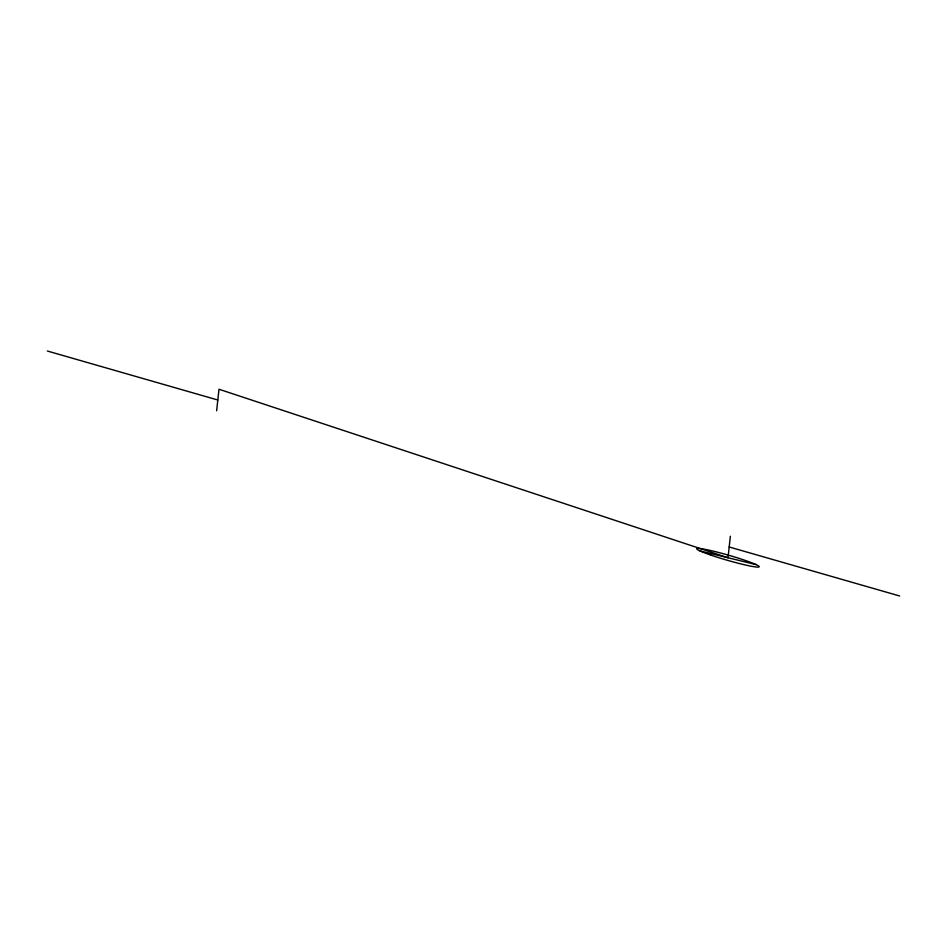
<?xml version="1.0" encoding="UTF-8"?>
<svg xmlns="http://www.w3.org/2000/svg" width="947" height="947" viewBox="0 0 947 947"><rect width="100%" height="100%" fill="white"/><g stroke="black" fill="none" stroke-linecap="round" stroke-linejoin="round"><path stroke-width="1.42" d="M216.638 410.773L218.982 389.241L728.018 557.759L730.362 536.227M699.975 550.905L756.061 564.601M47.35 351.017L217.81 400.013M729.19 546.987L899.65 595.983M710.901 555.12A32.482 2.604 16.1 0 0 759.174 566.839A32.482 2.604 16.1 0 0 713.979 551.308A32.482 2.604 16.1 0 0 710.901 555.12"/></g></svg>
